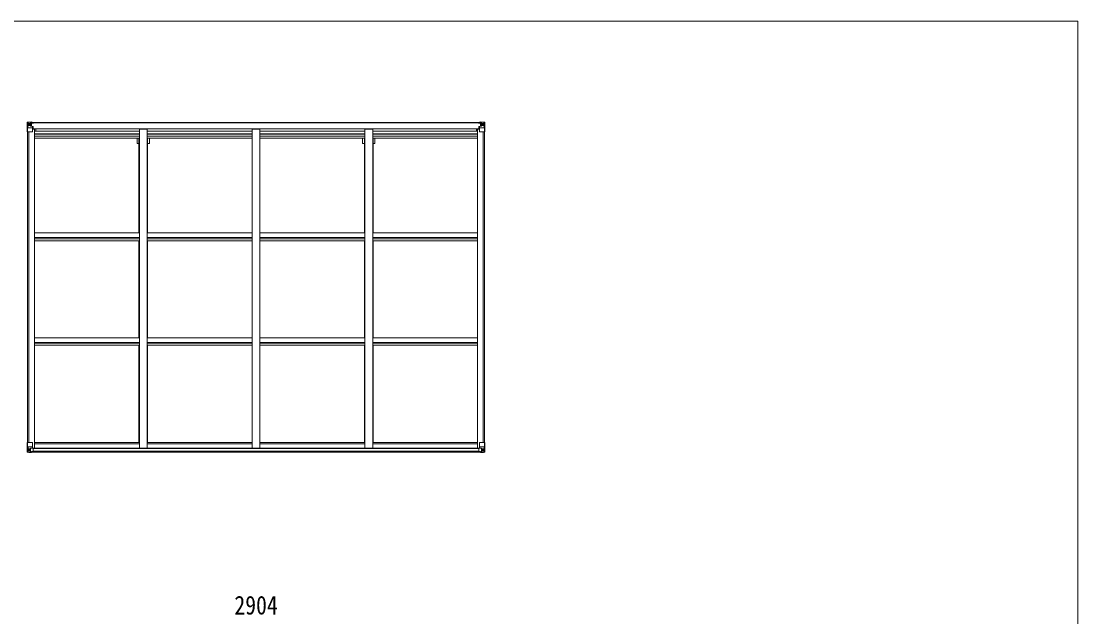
# Model space of a CAD drawing. Units: millimetres at full size, sheet at 1:25; details may follow other scales. Extents: x -6988 to 7066, y -4877 to 4823.
# Drawn here: x 0 to 6712, y 1035 to 4823 of the extents above; entities that cross this region are included whole.
import ezdxf
from ezdxf.enums import TextEntityAlignment as Align

# ---------------------------------------------------------------- set-up
doc = ezdxf.new("R2010")
doc.units = ezdxf.units.MM
doc.header["$LTSCALE"] = 25
for name, color, linetype, lineweight in [('0-1_本体', 4, 'Continuous', 9), ('0-2_部品', 7, 'Continuous', 9), ('0-A_寸法', 6, 'Continuous', 9), ('F-0_240', 7, 'Continuous', 9)]:
    doc.layers.add(name, color=color, linetype=linetype, lineweight=lineweight)
doc.styles.add('ＭＳ ゴシック', font='')
doc.styles.get('ＭＳ ゴシック').set_extended_font_data('MS Gothic')

msp = doc.modelspace()

# ---------------------------------------------------------------- linework, layer by layer
at = {"layer": '0-1_本体'}
for p, q in [((61.7, 4178.75), (2922.7, 4178.75)), ((61.71, 4176.69), (2922.7, 4176.69)), ((40.2, 2142.9), (40.2, 4117.98)), ((49.2, 2142.9), (49.2, 4117.98)), ((49.9, 2142.9), (49.9, 4117.98)), ((72.2, 4136.46), (85.2, 4136.46)), ((85.2, 2106.55), (85.2, 4136.46)), ((85.2, 4123.41), (751.2, 4123.41)), ((85.2, 4106.97), (751.2, 4106.97)), ((85.2, 4103.19), (751.2, 4103.19)), ((2891.7, 4138.48), (92.7, 4138.48)), ((92.7, 4138.48), (92.7, 4123.41)), ((751.2, 2106.55), (751.2, 4135.81)), ((801.2, 4135.81), (751.2, 4135.81)), ((801.2, 2106.55), (801.2, 4135.81)), ((801.2, 4123.41), (1467.19, 4123.41)), ((801.2, 4106.97), (1467.19, 4106.97)), ((801.2, 4103.19), (1467.19, 4103.19)), ((1467.19, 2106.55), (1467.19, 4135.81)), ((1517.2, 4135.81), (1467.19, 4135.81)), ((1517.2, 2106.55), (1517.2, 4135.81)), ((1517.2, 4123.41), (2183.2, 4123.41)), ((1517.2, 4106.97), (2183.2, 4106.97)), ((1517.2, 4103.19), (2183.2, 4103.19)), ((2183.2, 2106.55), (2183.2, 4135.81)), ((2233.2, 4135.81), (2183.2, 4135.81)), ((2233.2, 2106.55), (2233.2, 4135.81)), ((2233.2, 4123.41), (2899.2, 4123.41)), ((2233.2, 4106.97), (2899.2, 4106.97)), ((2233.2, 4103.19), (2899.2, 4103.19)), ((2891.7, 4138.48), (2891.7, 4123.41)), ((2899.2, 2106.55), (2899.2, 4136.46)), ((2912.2, 4136.46), (2899.2, 4136.46)), ((2934.5, 2142.9), (2934.5, 4117.98)), ((2935.2, 2142.9), (2935.2, 4117.98)), ((2944.2, 2142.9), (2944.2, 4117.98)), ((85.2, 4091.84), (751.2, 4091.84)), ((85.2, 4079.02), (751.2, 4079.02)), ((736.7, 4043.75), (736.7, 4079.02)), ((748.69, 4043.75), (736.7, 4043.75)), ((748.69, 3476.46), (748.69, 4079.02)), ((801.2, 4091.84), (1467.19, 4091.84)), ((801.2, 4079.02), (1467.19, 4079.02)), ((803.69, 3476.46), (803.69, 4079.02)), ((815.7, 4043.75), (803.69, 4043.75)), ((815.7, 4043.75), (815.7, 4079.02)), ((1517.2, 4091.84), (2183.2, 4091.84)), ((1517.2, 4079.02), (2183.2, 4079.02)), ((2168.7, 4043.75), (2168.7, 4079.02)), ((2180.69, 4043.75), (2168.7, 4043.75)), ((2180.69, 3476.46), (2180.69, 4079.02)), ((2233.2, 4091.84), (2899.2, 4091.84)), ((2233.2, 4079.02), (2899.2, 4079.02)), ((2235.69, 3476.46), (2235.69, 4079.02)), ((2247.7, 4043.75), (2235.69, 4043.75)), ((2247.7, 4043.75), (2247.7, 4079.02)), ((85.2, 3476.46), (751.19, 3476.46)), ((85.2, 3447.42), (751.19, 3447.42)), ((85.2, 3437.69), (751.19, 3437.69)), ((85.2, 3424.83), (751.19, 3424.83)), ((748.69, 2809), (748.69, 3424.83)), ((801.2, 3476.46), (1467.19, 3476.46)), ((801.2, 3447.42), (1467.19, 3447.42)), ((801.2, 3437.69), (1467.19, 3437.69)), ((801.2, 3424.83), (1467.19, 3424.83)), ((803.69, 2809), (803.69, 3424.83)), ((1517.2, 3476.46), (2183.19, 3476.46)), ((1517.2, 3447.42), (2183.19, 3447.42)), ((1517.2, 3437.69), (2183.19, 3437.69)), ((1517.2, 3424.83), (2183.19, 3424.83)), ((2180.69, 2809), (2180.69, 3424.83)), ((2233.2, 3476.46), (2899.19, 3476.46)), ((2233.2, 3447.42), (2899.19, 3447.42)), ((2233.2, 3437.69), (2899.19, 3437.69)), ((2233.2, 3424.83), (2899.19, 3424.83)), ((2235.69, 2809), (2235.69, 3424.83)), ((85.2, 2809), (751.19, 2809)), ((85.2, 2779.25), (751.19, 2779.25)), ((85.2, 2774.82), (751.19, 2774.82)), ((85.2, 2761.81), (751.19, 2761.81)), ((748.69, 2143.79), (748.69, 2761.81)), ((801.2, 2809), (1467.19, 2809)), ((801.2, 2779.25), (1467.19, 2779.25)), ((801.2, 2774.82), (1467.19, 2774.82)), ((801.2, 2761.81), (1467.19, 2761.81)), ((803.69, 2143.79), (803.69, 2761.81)), ((1517.2, 2809), (2183.19, 2809)), ((1517.2, 2779.25), (2183.19, 2779.25)), ((1517.2, 2774.82), (2183.19, 2774.82)), ((1517.2, 2761.81), (2183.19, 2761.81)), ((2180.69, 2143.79), (2180.69, 2761.81)), ((2233.2, 2809), (2899.19, 2809)), ((2233.2, 2779.25), (2899.19, 2779.25)), ((2233.2, 2774.82), (2899.19, 2774.82)), ((2233.2, 2761.81), (2899.19, 2761.81)), ((2235.69, 2143.79), (2235.69, 2761.81)), ((67.01, 2082.05), (2917.38, 2082.05)), ((67.01, 2081.11), (2917.38, 2081.11)), ((76.47, 2106.55), (2907.92, 2106.55)), ((77.01, 2104.2), (2907.38, 2104.2)), ((77.01, 2088.54), (2907.38, 2088.54)), ((751.2, 2143.79), (85.2, 2143.79)), ((751.2, 2134.66), (85.2, 2134.66)), ((1467.2, 2143.79), (801.2, 2143.79)), ((1467.19, 2134.66), (801.2, 2134.66)), ((2183.2, 2143.79), (1517.2, 2143.79)), ((2183.2, 2134.66), (1517.2, 2134.66)), ((2899.2, 2143.79), (2233.2, 2143.79)), ((2898.93, 2134.66), (2233.2, 2134.66))]:
    msp.add_line(p, q, dxfattribs=at)
at = {"layer": '0-2_部品'}
for p, q in [((38.2, 4178.69), (38.2, 4178.65)), ((39.13, 4179.69), (39.13, 4179.69)), ((39.13, 4179.65), (39.13, 4179.69)), ((48.1, 4180.08), (40.18, 4179.6)), ((41.04, 4178.63), (41.04, 4178.56)), ((41.04, 4117.98), (41.04, 4178.56)), ((45.01, 4175.19), (42.27, 4178.86)), ((45.86, 4171.68), (48.2, 4171.74)), ((45.86, 4158.21), (45.86, 4171.68)), ((60.2, 4180.87), (48.2, 4180.08)), ((48.2, 4171.74), (60.2, 4171.74)), ((53.68, 4164.54), (53.68, 4163.58)), ((59.2, 4171.74), (60.2, 4171.74)), ((66.7, 4181.38), (60.2, 4180.98)), ((60.2, 4154.88), (60.2, 4180.98)), ((60.2, 4180.1), (66.7, 4180.49)), ((61.7, 4175.27), (60.2, 4175.27)), ((61.7, 4171.74), (60.2, 4171.74)), ((66.7, 4179.57), (61.7, 4179.48)), ((62.2, 4174.91), (61.7, 4174.91)), ((65.7, 4169.98), (61.7, 4169.98)), ((65.7, 4161.78), (61.7, 4161.78)), ((61.8, 4173.61), (65.7, 4173.61)), ((62.19, 4173.82), (62.19, 4173.98)), ((62.19, 4173.98), (62.2, 4173.98)), ((62.2, 4175.94), (62.2, 4173.98)), ((70.2, 4175.94), (62.2, 4175.94)), ((70.2, 4175.91), (62.2, 4175.91)), ((72.2, 4174.07), (62.2, 4173.98)), ((65.7, 4153.88), (65.7, 4173.85)), ((66.7, 4180.49), (66.7, 4181.38)), ((66.7, 4179.98), (66.7, 4180.49)), ((66.7, 4179.98), (66.7, 4179.57)), ((66.7, 4179.57), (66.7, 4178.75)), ((68.7, 4176.69), (68.7, 4175.94)), ((71.7, 4179.18), (71.7, 4178.75)), ((72, 4179.18), (71.7, 4179.18)), ((72, 4179.18), (73.69, 4178.75)), ((72.2, 4175.68), (77.2, 4175.68)), ((72.2, 4174.07), (72.2, 4175.68)), ((77.2, 4176.69), (77.2, 4175.68)), ((77.2, 4175.68), (78.2, 4175.68)), ((78.2, 4175.68), (78.2, 4176.69)), ((78.2, 4175.68), (78.2, 4174.11)), ((78.2, 4174), (78.2, 4174.11)), ((2906.2, 4175.68), (2906.2, 4176.69)), ((2907.2, 4175.68), (2906.2, 4175.68)), ((2906.2, 4175.68), (2906.2, 4174.11)), ((2906.2, 4174), (2906.2, 4174.11)), ((2907.2, 4176.69), (2907.2, 4175.68)), ((2912.2, 4175.68), (2907.2, 4175.68)), ((2912.4, 4179.18), (2910.71, 4178.75)), ((2912.2, 4174.07), (2912.2, 4175.68)), ((2912.2, 4174.07), (2922.2, 4173.98)), ((2912.4, 4179.18), (2912.7, 4179.18)), ((2912.7, 4179.18), (2912.7, 4178.75)), ((2914.2, 4175.94), (2922.2, 4175.94)), ((2914.2, 4175.91), (2922.2, 4175.91)), ((2917.7, 4181.38), (2924.2, 4180.98)), ((2917.7, 4180.49), (2917.7, 4181.38)), ((2924.2, 4180.1), (2917.7, 4180.49)), ((2917.7, 4179.98), (2917.7, 4180.49)), ((2917.7, 4179.98), (2917.7, 4179.57)), ((2917.7, 4179.57), (2922.7, 4179.48)), ((2917.7, 4179.57), (2917.7, 4178.75)), ((2918.7, 4153.88), (2918.7, 4173.85)), ((2922.59, 4173.61), (2918.7, 4173.61)), ((2918.7, 4169.98), (2922.7, 4169.98)), ((2918.7, 4161.78), (2922.7, 4161.78)), ((2922.2, 4175.94), (2922.2, 4173.98)), ((2922.2, 4174.91), (2922.7, 4174.91)), ((2922.2, 4173.82), (2922.2, 4173.98)), ((2922.2, 4173.98), (2922.2, 4173.98)), ((2922.7, 4175.27), (2924.2, 4175.27)), ((2922.7, 4171.74), (2924.2, 4171.74)), ((2924.2, 4154.88), (2924.2, 4180.98)), ((2924.2, 4180.87), (2936.2, 4180.08)), ((2925.2, 4171.74), (2924.2, 4171.74)), ((2936.2, 4171.74), (2924.2, 4171.74)), ((2930.72, 4164.54), (2930.72, 4163.58)), ((2938.53, 4171.68), (2936.2, 4171.74)), ((2936.29, 4180.08), (2944.21, 4179.6)), ((2938.53, 4158.21), (2938.53, 4171.68)), ((2939.38, 4175.19), (2942.12, 4178.86)), ((2943.35, 4178.63), (2943.35, 4178.56)), ((2943.35, 4117.98), (2943.35, 4178.56)), ((2945.26, 4179.69), (2945.26, 4179.69)), ((2945.26, 4179.65), (2945.26, 4179.69)), ((2946.2, 4178.69), (2946.2, 4178.65)), ((41.04, 4117.98), (71.2, 4117.98)), ((41.58, 4144.86), (45.73, 4156.95)), ((41.58, 4144.86), (48.2, 4144.65)), ((48.2, 4158.18), (45.86, 4158.21)), ((48.2, 4158.18), (60.2, 4158.18)), ((48.2, 4158.18), (48.2, 4158.18)), ((48.2, 4144.65), (72.2, 4144.65)), ((61.7, 4158.18), (60.2, 4158.18)), ((61.02, 4154.62), (71.37, 4152.97)), ((61.02, 4153.99), (61.02, 4154.62)), ((71.37, 4152.34), (61.02, 4153.99)), ((71.37, 4152.97), (71.37, 4152.34)), ((71.65, 4152.89), (75.7, 4152.86)), ((92.7, 4137.06), (72.19, 4137.06)), ((72.2, 4118.98), (72.2, 4152.08)), ((76.7, 4140.98), (72.2, 4140.98)), ((76.7, 4152.85), (75.7, 4152.86)), ((75.7, 4151.12), (76.7, 4151.13)), ((76.7, 4137.06), (76.7, 4152.85)), ((2891.7, 4137.06), (2912.2, 4137.06)), ((2907.7, 4152.85), (2908.7, 4152.86)), ((2907.7, 4137.06), (2907.7, 4152.85)), ((2908.7, 4151.12), (2907.7, 4151.13)), ((2907.7, 4140.98), (2912.2, 4140.98)), ((2912.74, 4152.89), (2908.7, 4152.86)), ((2912.2, 4118.98), (2912.2, 4152.08)), ((2936.2, 4144.65), (2912.2, 4144.65)), ((2923.37, 4154.62), (2913.02, 4152.97)), ((2913.02, 4152.34), (2923.37, 4153.99)), ((2913.02, 4152.97), (2913.02, 4152.34)), ((2943.35, 4117.98), (2913.2, 4117.98)), ((2922.7, 4158.18), (2924.2, 4158.18)), ((2923.37, 4153.99), (2923.37, 4154.62)), ((2936.2, 4158.18), (2924.2, 4158.18)), ((2936.2, 4158.18), (2938.53, 4158.21)), ((2936.2, 4158.18), (2936.2, 4158.18)), ((2942.81, 4144.86), (2936.2, 4144.65)), ((2942.81, 4144.86), (2938.66, 4156.95)), ((38.51, 2142.9), (71.51, 2142.9)), ((38.51, 2082.19), (38.51, 2142.9)), ((39.45, 2081.24), (39.45, 2081.19)), ((48.42, 2080.81), (40.49, 2081.28)), ((41.35, 2142.9), (41.35, 2082.32)), ((41.35, 2082.25), (41.35, 2082.32)), ((41.9, 2116.02), (48.51, 2116.24)), ((41.9, 2116.02), (46.04, 2103.94)), ((45.32, 2085.69), (42.59, 2082.03)), ((48.51, 2102.7), (46.18, 2102.67)), ((46.18, 2102.67), (46.18, 2089.2)), ((46.18, 2089.2), (48.51, 2089.14)), ((48.51, 2116.24), (72.51, 2116.24)), ((48.51, 2102.7), (48.51, 2102.7)), ((60.51, 2102.7), (48.51, 2102.7)), ((48.51, 2089.15), (60.51, 2089.15)), ((60.51, 2080.02), (48.51, 2080.8)), ((53.03, 2096.34), (53.03, 2097.3)), ((60.51, 2106.69), (67.01, 2106.69)), ((60.51, 2106.69), (60.51, 2079.9)), ((71.68, 2108.55), (61.33, 2106.89)), ((61.33, 2106.89), (61.33, 2106.69)), ((64.03, 2106.69), (71.68, 2107.91)), ((67.01, 2106.69), (76.01, 2106.66)), ((67.01, 2079.51), (67.01, 2085.45)), ((76.01, 2084.88), (67.01, 2084.82)), ((71.68, 2107.91), (71.68, 2108.55)), ((72.51, 2141.9), (72.51, 2108.81)), ((77.01, 2105.75), (77.01, 2085.59)), ((2907.38, 2105.75), (2907.38, 2085.59)), ((2917.38, 2106.69), (2908.38, 2106.66)), ((2908.38, 2084.88), (2917.38, 2084.82)), ((2911.88, 2141.9), (2911.88, 2108.81)), ((2935.88, 2116.24), (2911.88, 2116.24)), ((2912.71, 2108.55), (2923.06, 2106.89)), ((2912.71, 2107.91), (2912.71, 2108.55)), ((2920.36, 2106.69), (2912.71, 2107.91)), ((2945.88, 2142.9), (2912.88, 2142.9)), ((2923.88, 2106.69), (2917.38, 2106.69)), ((2917.38, 2079.51), (2917.38, 2085.45)), ((2923.06, 2106.89), (2923.06, 2106.69)), ((2923.88, 2106.69), (2923.88, 2079.9)), ((2923.88, 2102.7), (2935.88, 2102.7)), ((2935.88, 2089.15), (2923.88, 2089.15)), ((2923.88, 2080.02), (2935.88, 2080.8)), ((2931.36, 2096.34), (2931.36, 2097.3)), ((2942.49, 2116.02), (2935.88, 2116.24)), ((2935.88, 2102.7), (2935.88, 2102.7)), ((2935.88, 2102.7), (2938.21, 2102.67)), ((2938.21, 2089.2), (2935.88, 2089.14)), ((2935.97, 2080.81), (2943.9, 2081.28)), ((2938.21, 2102.67), (2938.21, 2089.2)), ((2942.49, 2116.02), (2938.35, 2103.94)), ((2939.07, 2085.69), (2941.8, 2082.03)), ((2943.04, 2142.9), (2943.04, 2082.32)), ((2943.04, 2082.25), (2943.04, 2082.32)), ((2944.94, 2081.24), (2944.94, 2081.19)), ((2945.88, 2082.19), (2945.88, 2142.9))]:
    msp.add_line(p, q, dxfattribs=at)
for points in [[(38.2, 4178.65), (38.2, 4117.98), (41.04, 4117.98)], [(39.13, 4179.69), (48.2, 4180.25), (60.2, 4180.98)], [(51.76, 4165.5), (50.8, 4165.5), (50.8, 4166.46), (51.76, 4166.46)], [(52.72, 4167.42), (52.72, 4168.38), (53.68, 4168.38), (53.68, 4167.42)], [(53.68, 4163.58), (52.72, 4163.58), (52.72, 4164.54)], [(54.64, 4166.46), (55.6, 4166.46), (55.6, 4165.5), (54.64, 4165.5)], [(66.7, 4179.98), (61.7, 4179.98), (61.7, 4154.52)], [(77.2, 4173.95), (62.2, 4173.82), (62.19, 4173.82)], [(62.2, 4174.91), (70.2, 4174.91), (70.2, 4176.69)], [(72.2, 4174.07), (72.2, 4174.06), (78.2, 4174.11)], [(2912.2, 4174.07), (2912.2, 4174.06), (2906.2, 4174.11)], [(2907.2, 4173.95), (2922.2, 4173.82), (2922.2, 4173.82)], [(2922.2, 4174.91), (2914.2, 4174.91), (2914.2, 4176.69)], [(2917.7, 4179.98), (2922.7, 4179.98), (2922.7, 4154.52)], [(2945.26, 4179.69), (2936.2, 4180.25), (2924.2, 4180.98)], [(2929.76, 4166.46), (2928.8, 4166.46), (2928.8, 4165.5), (2929.76, 4165.5)], [(2931.68, 4167.42), (2931.68, 4168.38), (2930.72, 4168.38), (2930.72, 4167.42)], [(2930.72, 4163.58), (2931.68, 4163.58), (2931.68, 4164.54)], [(2932.64, 4165.5), (2933.6, 4165.5), (2933.6, 4166.46), (2932.64, 4166.46)], [(2946.2, 4178.65), (2946.2, 4117.98), (2943.35, 4117.98)], [(75.7, 4152.86), (75.7, 4151.12), (72.2, 4151.11)], [(2908.7, 4152.86), (2908.7, 4151.12), (2912.2, 4151.11)], [(39.45, 2081.19), (48.51, 2080.64), (67.01, 2079.51)], [(52.07, 2094.42), (51.11, 2094.42), (51.11, 2095.38), (52.07, 2095.38)], [(53.03, 2097.3), (53.99, 2097.3), (53.99, 2096.34)], [(53.99, 2093.46), (53.99, 2092.5), (53.03, 2092.5), (53.03, 2093.46)], [(54.95, 2095.38), (55.91, 2095.38), (55.91, 2094.42), (54.95, 2094.42)], [(77.01, 2085.59), (77, 2085.49), (67.01, 2085.45)], [(2907.38, 2085.59), (2907.39, 2085.49), (2917.38, 2085.45)], [(2944.94, 2081.19), (2935.88, 2080.64), (2917.38, 2079.51)], [(2929.44, 2095.38), (2928.48, 2095.38), (2928.48, 2094.42), (2929.44, 2094.42)], [(2931.36, 2097.3), (2930.4, 2097.3), (2930.4, 2096.34)], [(2930.4, 2093.46), (2930.4, 2092.5), (2931.36, 2092.5), (2931.36, 2093.46)], [(2932.32, 2094.42), (2933.28, 2094.42), (2933.28, 2095.38), (2932.32, 2095.38)]]:
    msp.add_lwpolyline(points, dxfattribs=at)
for centre in [(53.2, 4165.98), (2931.2, 4165.98), (53.51, 2094.9), (2930.88, 2094.9)]:
    msp.add_circle(centre, 5.3, dxfattribs=at)
for centre, radius, start, end in [((39.19, 4178.69), 0.999, 93.4424, 179.95083), ((39.19, 4178.65), 0.999, 93.4424, 179.95083), ((39.2, 4178.69), 1, 93.50017, 180.00079), ((40.35, 4192.3), 12.7, 269.24466, 275.10311), ((42.32, 4178.69), 1.28, 131.17831, 182.45895), ((51.76, 4167.42), 0.96, 270, 0), ((51.76, 4164.54), 0.96, 0, 90), ((54.64, 4167.42), 0.96, 180, 270), ((54.64, 4164.54), 0.96, 90, 180), ((62.2, 4176.44), 0.5, 179.99802, 269.99691), ((62.2, 4176.41), 0.5, 180.00109, 270.00109), ((62.2, 4173.48), 0.5, 90.52895, 180.04464), ((62.21, 4173.31), 0.513, 91.88028, 181.04707), ((77.33, 4181.64), 7.69, 268.96999, 276.43426), ((2907.06, 4181.64), 7.69, 263.56574, 271.03001), ((2922.2, 4176.44), 0.5, 270.00309, 0.00198), ((2922.2, 4176.41), 0.5, 269.99891, 359.99891), ((2922.2, 4173.48), 0.5, 359.95536, 89.47105), ((2922.18, 4173.31), 0.513, 358.95293, 88.11972), ((2929.76, 4167.42), 0.96, 270, 0), ((2929.76, 4164.54), 0.96, 0, 90), ((2932.64, 4167.42), 0.96, 180, 270), ((2932.64, 4164.54), 0.96, 90, 180), ((2942.07, 4178.69), 1.28, 357.54105, 48.82169), ((2944.04, 4192.3), 12.7, 264.89689, 270.75534), ((2945.2, 4178.69), 0.999, 0.04917, 86.5576), ((2945.2, 4178.69), 1, 359.99921, 86.49983), ((2945.2, 4178.65), 0.999, 0.04917, 86.5576), ((61.13, 4155.55), 0.937, 182.32209, 263.26766), ((61.13, 4154.92), 0.937, 182.32209, 263.26766), ((71.2, 4118.98), 1, 270, 0), ((71.26, 4152.04), 0.937, 2.32209, 83.26766), ((71.26, 4151.41), 0.937, 2.32209, 83.26766), ((2913.13, 4152.04), 0.937, 96.73234, 177.67791), ((2913.13, 4151.41), 0.937, 96.73234, 177.67791), ((2913.2, 4118.98), 1, 180, 270), ((2923.26, 4155.55), 0.937, 276.73234, 357.67791), ((2923.26, 4154.92), 0.937, 276.73234, 357.67791), ((39.51, 2082.23), 0.999, 180.04917, 266.5576), ((39.51, 2082.19), 0.999, 180.04917, 266.5576), ((39.51, 2082.19), 1, 179.99921, 266.49983), ((40.66, 2068.58), 12.7, 84.89689, 90.75534), ((42.63, 2082.19), 1.28, 177.54105, 228.82169), ((52.07, 2096.34), 0.96, 270, 0), ((52.07, 2093.46), 0.96, 0, 90), ((54.95, 2096.34), 0.96, 180, 270), ((54.95, 2093.46), 0.96, 90, 180), ((61.44, 2105.96), 0.937, 96.73234, 129.06602), ((71.51, 2141.9), 1, 0, 90), ((71.57, 2109.48), 0.937, 276.73234, 357.67791), ((71.57, 2108.84), 0.937, 276.73234, 357.67791), ((2912.88, 2141.9), 1, 90, 180), ((2912.82, 2109.48), 0.937, 182.32209, 263.26766), ((2912.82, 2108.84), 0.937, 182.32209, 263.26766), ((2922.95, 2105.96), 0.937, 50.93398, 83.26766), ((2929.44, 2096.34), 0.96, 270, 0), ((2929.44, 2093.46), 0.96, 0, 90), ((2932.32, 2096.34), 0.96, 180, 270), ((2932.32, 2093.46), 0.96, 90, 180), ((2941.76, 2082.19), 1.28, 311.17831, 2.45895), ((2943.73, 2068.58), 12.7, 89.24466, 95.10311), ((2944.88, 2082.23), 0.999, 273.4424, 359.95083), ((2944.88, 2082.19), 0.999, 273.4424, 359.95083), ((2944.88, 2082.19), 1, 273.50017, 0.00079)]:
    msp.add_arc(centre, radius, start, end, dxfattribs=at)
for centre, major_axis, ratio, start_param, end_param in [((240.13, 4192), (201, 12.36), 0.060933, 3.1373463, 3.1378449), ((41.13, 4179.77), (2, 0.12), 0.060933, 3.1378449, 4.2119296), ((41.33, 4176.67), (-0.02, 3), 0.466854, 5.5234897, 6.1575023), ((42.99, 4171.6), (0.03, 5), 0.573921, 4.7320603, 5.5159136), ((-33.55, 4171.74), (81.75, 0), 0.061163, 0, 0.0007725), ((3017.94, 4171.74), (-81.75, 0), 0.061163, 6.2824128, 6.2831853), ((2941.4, 4171.6), (-0.03, 5), 0.573921, 0.7672717, 1.551125), ((2943.07, 4176.67), (0.02, 3), 0.466854, 0.125683, 0.7596956), ((2943.26, 4179.77), (-2, 0.12), 0.060933, 2.0712557, 3.1453404), ((2744.26, 4192), (-201, 12.36), 0.060933, 3.1453404, 3.145839), ((42.31, 4147.21), (0.85, 2.32), 0.403757, 2.3087461, 3.2744049), ((44.46, 4158.23), (0, 3), 0.468246, 4.2703918, 4.7058971), ((2939.93, 4158.23), (0, 3), 0.468246, 1.5772882, 2.0127935), ((2942.09, 4147.21), (-0.85, 2.32), 0.403757, 3.0087805, 3.9744392), ((41.45, 2081.11), (2, -0.12), 0.060933, 2.0712557, 3.1453404), ((240.45, 2068.88), (201, -12.36), 0.060933, 3.1453404, 3.145839), ((42.62, 2113.67), (0.85, -2.32), 0.403757, 3.0087805, 3.9744392), ((41.64, 2084.21), (-0.02, -3), 0.466854, 0.125683, 0.7596956), ((43.31, 2089.28), (0.03, -5), 0.573921, 0.7672717, 1.551125), ((44.77, 2102.65), (0, -3), 0.468246, 1.5772882, 2.0127935), ((-33.24, 2089.15), (81.75, 0), 0.061163, 6.2824128, 6.2831853), ((76.01, 2105.75), (1, -0.021), 0.906239, 0.0187047, 1.589501), ((76.01, 2085.59), (1, 0.012), 0.707053, 4.7036637, 6.124411), ((2908.38, 2105.75), (-1, -0.021), 0.906239, 4.6936843, 6.2644806), ((2908.38, 2085.59), (-1, 0.012), 0.707053, 0.1587743, 1.5795216), ((3017.63, 2089.15), (-81.75, 0), 0.061163, 0, 0.0007725), ((2939.62, 2102.65), (0, -3), 0.468246, 4.2703918, 4.7058971), ((2941.09, 2089.28), (-0.03, -5), 0.573921, 4.7320603, 5.5159136), ((2942.75, 2084.21), (0.02, -3), 0.466854, 5.5234897, 6.1575023), ((2941.77, 2113.67), (-0.85, -2.32), 0.403757, 2.3087461, 3.2744049), ((2942.94, 2081.11), (-2, -0.12), 0.060933, 3.1378449, 4.2119296), ((2743.94, 2068.88), (-201, -12.36), 0.060933, 3.1373463, 3.1378449)]:
    msp.add_ellipse(centre, major_axis=major_axis, ratio=ratio, start_param=start_param, end_param=end_param, dxfattribs=at)
at = {"layer": 'F-0_240', "color": 5}
for p, q in [((-6987.88, 4822.79), (6712.12, 4822.79)), ((6712.12, 4822.79), (6712.12, -4877.21))]:
    msp.add_line(p, q, dxfattribs=at)

# ---------------------------------------------------------------- texts
at = {"layer": '0-A_寸法', "color": 7, "style": 'ＭＳ ゴシック', "width": 0.85}
msp.add_text('2904', height=119.1, dxfattribs=at).set_placement((1354.7, 1013.92), align=Align.BOTTOM_LEFT)

doc.saveas('drawing.dxf')
